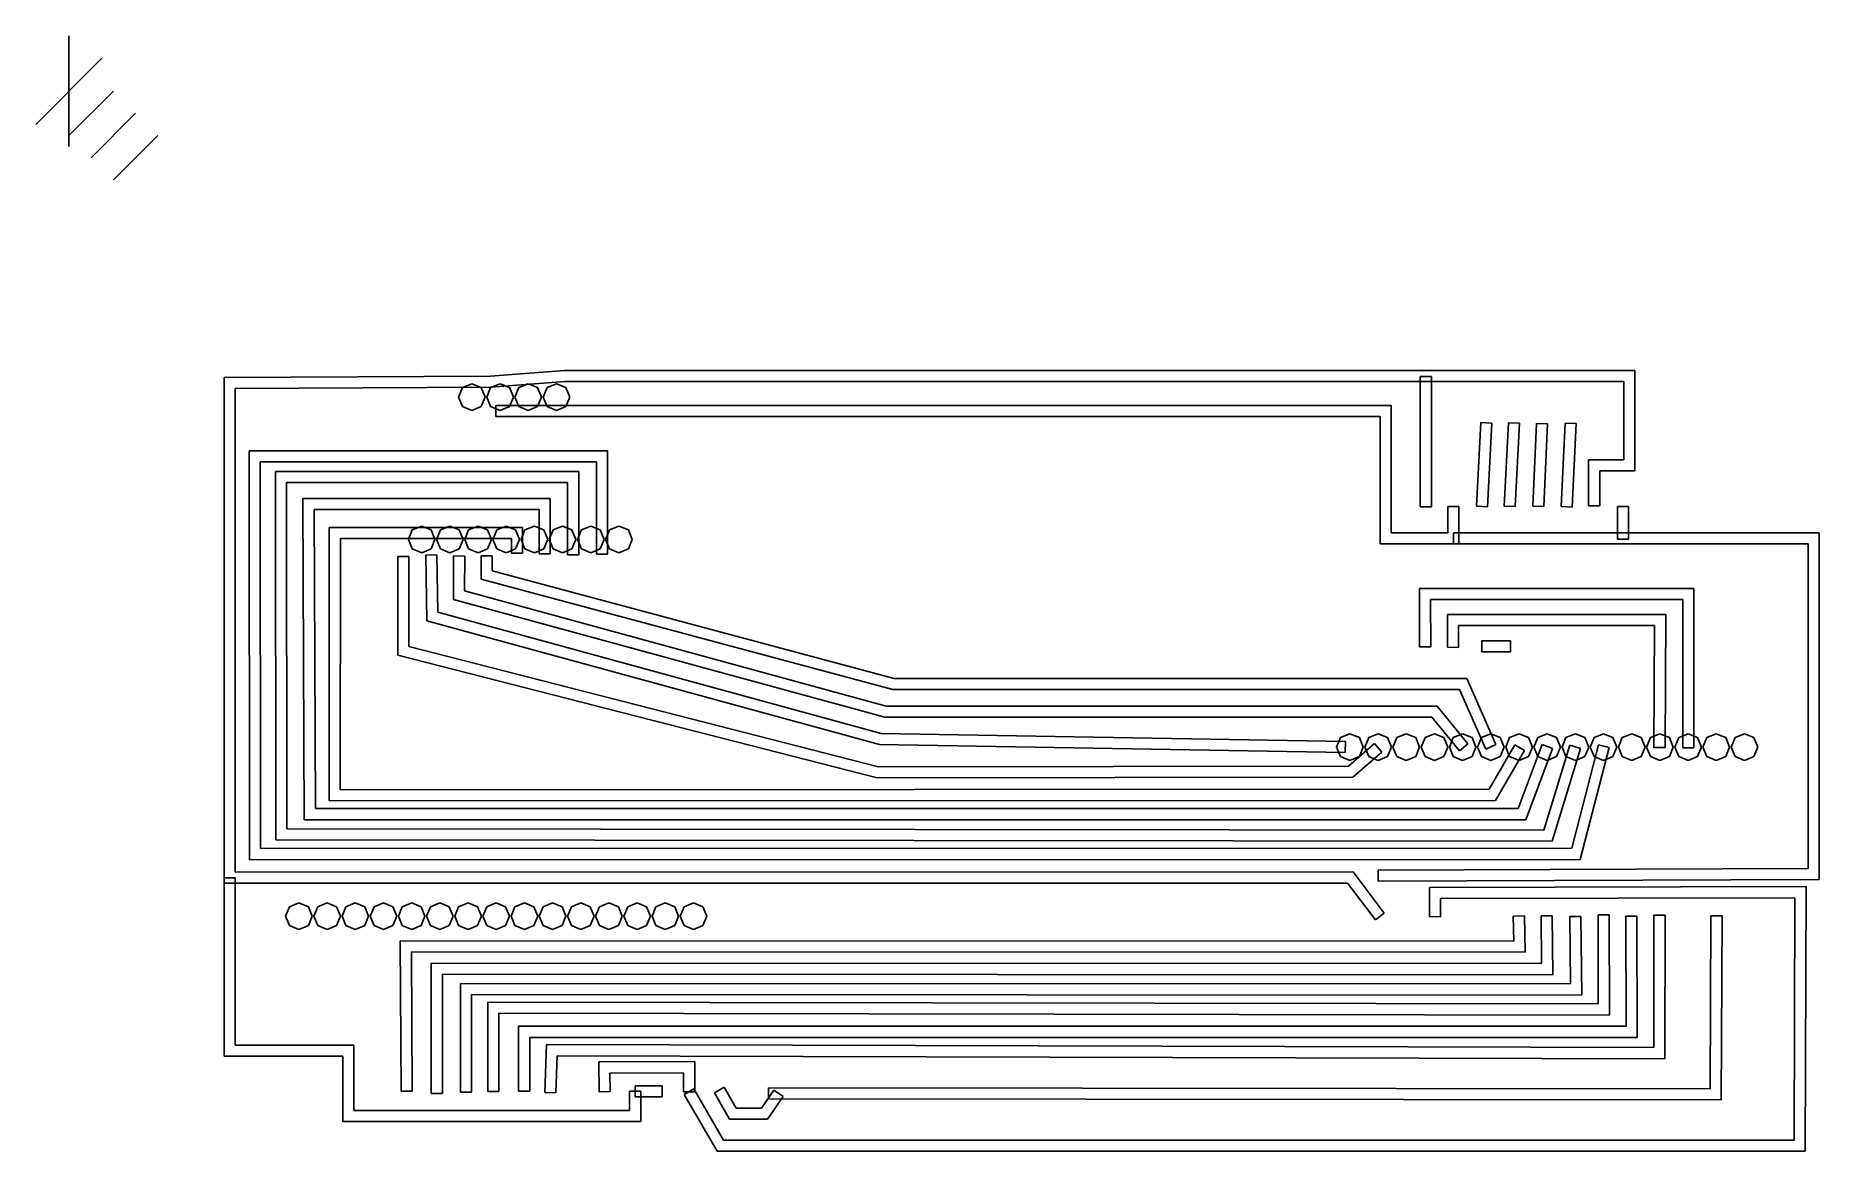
# Model space of a CAD drawing. Extents: x -297 to 225, y -162 to 184.
# Drawn here: x -0.85 to 44.52, y 56.85 to 85.23 of the extents above.
import ezdxf

# ---------------------------------------------------------------- set-up
doc = ezdxf.new("R2010")
doc.units = 0

msp = doc.modelspace()

# ---------------------------------------------------------------- linework, layer by layer
at = {"layer": 'Botom'}
for p, q in [((12.6068, 76.7137), (10.7189, 76.5704)), ((39.8324, 76.7137), (12.6068, 76.7137)), ((39.8324, 74.1578), (39.8324, 76.7137)), ((10.7189, 76.5704), (3.9467, 76.5329)), ((3.9467, 76.5329), (3.9467, 63.6681)), ((4.22892, 76.2524), (10.7305, 76.2882)), ((4.228961, 63.950309), (4.22892, 76.2524)), ((10.7305, 76.2882), (12.6173, 76.4315)), ((12.6173, 76.4315), (39.5502, 76.4315)), ((34.3743, 76.5588), (34.3743, 73.2449)), ((34.6565, 76.5588), (34.3743, 76.5588)), ((34.6565, 73.2449), (34.6565, 76.5588)), ((39.5502, 76.4315), (39.5502, 74.44)), ((10.8551, 75.8235), (10.8551, 75.5413)), ((33.6368, 75.8235), (10.8551, 75.8235)), ((33.6368, 72.5829), (33.6368, 75.8235)), ((10.8551, 75.5413), (33.3546, 75.5413)), ((33.3546, 75.5413), (33.3546, 72.3007)), ((35.9139, 75.3897), (35.804759, 73.26146)), ((36.195569, 75.375368), (35.9139, 75.3897)), ((36.086981, 73.246578), (36.195569, 75.375368)), ((36.6178, 75.3853), (36.505902, 73.26533)), ((36.899469, 75.370418), (36.6178, 75.3853)), ((36.788124, 73.250448), (36.899469, 75.370418)), ((37.3294, 75.3671), (37.239002, 73.26201)), ((37.611072, 75.354973), (37.3294, 75.3671)), ((37.520674, 73.249883), (37.611072, 75.354973)), ((38.0559, 75.3737), (37.956129, 73.25207)), ((38.338122, 75.360472), (38.0559, 75.3737)), ((38.237801, 73.238842), (38.338122, 75.360472)), ((4.5828, 74.6704), (4.59327, 64.2673)), ((13.7032, 74.6704), (4.5828, 74.6704)), ((13.7032, 72.0433), (13.7032, 74.6704)), ((39.5502, 74.44), (38.6561, 74.44)), ((38.6561, 74.44), (38.6561, 73.2692)), ((4.8755, 64.5495), (4.86502, 74.3882)), ((4.86502, 74.3882), (13.421, 74.3882)), ((5.25418, 74.144), (5.260795, 64.76894)), ((12.9657, 74.144), (5.25418, 74.144)), ((12.9657, 72.0251), (12.9657, 74.144)), ((13.421, 74.3882), (13.421, 72.0433)), ((38.9384, 73.2692), (38.9384, 74.1578)), ((38.9384, 74.1578), (39.8324, 74.1578)), ((5.536421, 73.861781), (12.6835, 73.8618)), ((5.543036, 65.051161), (5.536421, 73.861781)), ((12.6835, 73.8618), (12.6835, 72.0251)), ((5.95202, 73.4572), (5.986747, 65.28379)), ((12.2408, 73.4572), (5.95202, 73.4572)), ((6.267866, 65.566022), (6.23534, 73.1749)), ((6.23534, 73.1749), (11.9586, 73.1749)), ((11.9586, 73.1749), (11.9586, 72.0516)), ((12.2408, 72.0516), (12.2408, 73.4572)), ((34.3743, 73.2449), (34.6565, 73.2449)), ((35.356, 73.2549), (35.0738, 73.2549)), ((35.0738, 73.2549), (35.0738, 72.5829)), ((35.356, 72.3007), (35.356, 73.2549)), ((35.804759, 73.26146), (36.086981, 73.246578)), ((36.505902, 73.26533), (36.788124, 73.250448)), ((37.239002, 73.26201), (37.520674, 73.249883)), ((37.956129, 73.25207), (38.237801, 73.238842)), ((38.6561, 73.2692), (38.9384, 73.2692)), ((39.3865, 73.2516), (39.3865, 72.4236)), ((39.6687, 73.2516), (39.3865, 73.2516)), ((39.6687, 72.4236), (39.6687, 73.2516)), ((6.62119, 72.7185), (6.617332, 65.76382)), ((11.538, 72.7185), (6.62119, 72.7185)), ((11.538, 72.0698), (11.538, 72.7185)), ((6.899474, 66.046042), (6.903332, 72.436272)), ((6.903332, 72.436272), (11.2558, 72.4363)), ((11.2558, 72.4363), (11.2558, 72.0698)), ((33.3546, 72.3007), (35.356, 72.3007)), ((35.0738, 72.5829), (33.6368, 72.5829)), ((35.2149, 72.5829), (35.2149, 72.3007)), ((44.5244, 72.5829), (35.2149, 72.5829)), ((35.2149, 72.3007), (44.2422, 72.3007)), ((39.3865, 72.4236), (39.6687, 72.4236)), ((44.2422, 72.3007), (44.2422, 64.0435)), ((44.524429, 63.761817), (44.5244, 72.5829)), ((8.36689, 71.9794), (8.36689, 69.4686)), ((8.64911, 71.9794), (8.36689, 71.9794)), ((8.64911, 69.687985), (8.64911, 71.9794)), ((9.35908, 72.0223), (9.076858, 72.017889)), ((9.076858, 72.017889), (9.100009, 70.346609)), ((9.37892, 70.5627), (9.35908, 72.0223)), ((9.78572, 71.9942), (9.779658, 70.89012)), ((10.067961, 71.992556), (9.78572, 71.9942)), ((10.063, 71.1051), (10.067961, 71.992556)), ((10.4858, 71.9986), (10.4858, 71.4033)), ((10.768, 71.9986), (10.4858, 71.9986)), ((10.768, 71.62), (10.768, 71.9986)), ((11.2558, 72.0698), (11.538, 72.0698)), ((11.9586, 72.0516), (12.2408, 72.0516)), ((12.6835, 72.0251), (12.9657, 72.0251)), ((13.421, 72.0433), (13.7032, 72.0433)), ((10.4858, 71.4033), (20.9578, 68.59707)), ((20.9952, 68.8793), (10.768, 71.62)), ((9.779658, 70.89012), (20.751558, 67.88986)), ((20.7896, 68.1721), (10.063, 71.1051)), ((34.3556, 71.1652), (34.356729, 69.68023)), ((41.3339, 71.1652), (34.3556, 71.1652)), ((34.637822, 70.882994), (41.0517, 70.883)), ((34.638951, 69.680794), (34.637822, 70.882994)), ((41.0517, 70.883), (41.0517, 67.1165)), ((41.3339, 67.1165), (41.3339, 71.1652)), ((9.100009, 70.346609), (20.620909, 67.199169)), ((20.6612, 67.4809), (9.37892, 70.5627)), ((35.0699, 70.5071), (35.063296, 69.671458)), ((40.618451, 70.507019), (35.0699, 70.5071)), ((40.599147, 67.120909), (40.618451, 70.507019)), ((35.345518, 69.669257), (35.349921, 70.224882)), ((35.349921, 70.224882), (40.3351, 70.2248)), ((40.3351, 70.2248), (40.316925, 67.12201)), ((8.36689, 69.4686), (20.56029, 66.34762)), ((20.59561, 66.630395), (8.64911, 69.687985)), ((34.356729, 69.68023), (34.638951, 69.680794)), ((35.063296, 69.671458), (35.345518, 69.669257)), ((35.9387, 69.8351), (35.9387, 69.5529)), ((36.6663, 69.8351), (35.9387, 69.8351)), ((35.9387, 69.5529), (36.6663, 69.5529)), ((36.6663, 69.5529), (36.6663, 69.8351)), ((20.9578, 68.59707), (35.3709, 68.5971)), ((35.554454, 68.87932), (20.9952, 68.8793)), ((35.3709, 68.5971), (36.03842, 67.08236)), ((36.296941, 67.19591), (35.554454, 68.87932)), ((34.803195, 68.172122), (20.7896, 68.1721)), ((35.586471, 67.217969), (34.803195, 68.172122)), ((20.751558, 67.88986), (34.6698, 67.8899)), ((34.6698, 67.8899), (35.368189, 67.038824)), ((20.620909, 67.199169), (32.464309, 66.996873)), ((32.469276, 67.278544), (20.6612, 67.4809)), ((32.344993, 67.372873), (32.2458, 67.1334)), ((32.584466, 67.472066), (32.344993, 67.372873)), ((32.464309, 66.996873), (32.469276, 67.278544)), ((33.212364, 67.220746), (32.55201, 66.650238)), ((32.823939, 67.372873), (32.584466, 67.472066)), ((32.923132, 67.1334), (32.823939, 67.372873)), ((33.061893, 67.372873), (32.9627, 67.1334)), ((33.301366, 67.472066), (33.061893, 67.372873)), ((33.396469, 67.006874), (33.212364, 67.220746)), ((33.540839, 67.372873), (33.301366, 67.472066)), ((33.640032, 67.1334), (33.540839, 67.372873)), ((33.778693, 67.372873), (33.6795, 67.1334)), ((34.018166, 67.472066), (33.778693, 67.372873)), ((34.257639, 67.372873), (34.018166, 67.472066)), ((34.356832, 67.1334), (34.257639, 67.372873)), ((34.495493, 67.372873), (34.3963, 67.1334)), ((34.734966, 67.472066), (34.495493, 67.372873)), ((34.974439, 67.372873), (34.734966, 67.472066)), ((35.073632, 67.1334), (34.974439, 67.372873)), ((35.212393, 67.372873), (35.1132, 67.1334)), ((35.451866, 67.472066), (35.212393, 67.372873)), ((35.368189, 67.038824), (35.586471, 67.217969)), ((35.691339, 67.372873), (35.451866, 67.472066)), ((35.790532, 67.1334), (35.691339, 67.372873)), ((35.929193, 67.372873), (35.83, 67.1334)), ((36.168666, 67.472066), (35.929193, 67.372873)), ((36.03842, 67.08236), (36.296941, 67.19591)), ((36.783075, 67.188709), (36.124374, 66.058169)), ((36.408139, 67.372873), (36.168666, 67.472066)), ((36.507332, 67.1334), (36.408139, 67.372873)), ((36.646093, 67.372873), (36.5469, 67.1334)), ((36.885566, 67.472066), (36.646093, 67.372873)), ((37.026714, 67.047047), (36.783075, 67.188709)), ((37.476514, 67.196513), (36.865766, 65.567123)), ((37.125039, 67.372873), (36.885566, 67.472066)), ((37.224232, 67.1334), (37.125039, 67.372873)), ((37.362893, 67.372873), (37.2637, 67.1334)), ((37.602366, 67.472066), (37.362893, 67.372873)), ((37.740544, 67.097845), (37.476514, 67.196513)), ((38.182147, 67.179952), (37.520136, 65.019742)), ((37.841839, 67.372873), (37.602366, 67.472066)), ((37.941032, 67.1334), (37.841839, 67.372873)), ((38.079793, 67.372873), (37.9806, 67.1334)), ((38.319266, 67.472066), (38.079793, 67.372873)), ((38.452242, 67.09727), (38.182147, 67.179952)), ((38.906419, 67.189275), (38.2251, 64.5583)), ((38.558739, 67.372873), (38.319266, 67.472066)), ((38.657932, 67.1334), (38.558739, 67.372873)), ((38.796593, 67.372873), (38.6974, 67.1334)), ((39.036066, 67.472066), (38.796593, 67.372873)), ((39.179822, 67.11872), (38.906419, 67.189275)), ((39.275539, 67.372873), (39.036066, 67.472066)), ((39.374732, 67.1334), (39.275539, 67.372873)), ((39.513393, 67.372873), (39.4142, 67.1334)), ((39.752866, 67.472066), (39.513393, 67.372873)), ((39.992339, 67.372873), (39.752866, 67.472066)), ((40.091532, 67.1334), (39.992339, 67.372873)), ((40.230293, 67.372873), (40.1311, 67.1334)), ((40.469766, 67.472066), (40.230293, 67.372873)), ((40.709239, 67.372873), (40.469766, 67.472066)), ((40.808432, 67.1334), (40.709239, 67.372873)), ((40.947093, 67.372873), (40.8479, 67.1334)), ((41.186566, 67.472066), (40.947093, 67.372873)), ((41.426039, 67.372873), (41.186566, 67.472066)), ((41.525232, 67.1334), (41.426039, 67.372873)), ((41.663993, 67.372873), (41.5648, 67.1334)), ((41.903466, 67.472066), (41.663993, 67.372873)), ((42.142939, 67.372873), (41.903466, 67.472066)), ((42.242132, 67.1334), (42.142939, 67.372873)), ((42.380793, 67.372873), (42.2816, 67.1334)), ((42.620266, 67.472066), (42.380793, 67.372873)), ((42.859739, 67.372873), (42.620266, 67.472066)), ((42.958932, 67.1334), (42.859739, 67.372873)), ((32.2458, 67.1334), (32.344993, 66.893927)), ((32.2458, 67.1334), (32.2458, 67.1334)), ((32.344993, 66.893927), (32.584466, 66.794734)), ((32.584466, 66.794734), (32.823939, 66.893927)), ((32.65729, 66.368016), (33.396469, 67.006874)), ((32.823939, 66.893927), (32.923132, 67.1334)), ((32.9627, 67.1334), (33.061893, 66.893927)), ((32.9627, 67.1334), (32.9627, 67.1334)), ((33.061893, 66.893927), (33.301366, 66.794734)), ((33.301366, 66.794734), (33.540839, 66.893927)), ((33.540839, 66.893927), (33.640032, 67.1334)), ((33.6795, 67.1334), (33.778693, 66.893927)), ((33.6795, 67.1334), (33.6795, 67.1334)), ((33.778693, 66.893927), (34.018166, 66.794734)), ((34.018166, 66.794734), (34.257639, 66.893927)), ((34.257639, 66.893927), (34.356832, 67.1334)), ((34.3963, 67.1334), (34.495493, 66.893927)), ((34.3963, 67.1334), (34.3963, 67.1334)), ((34.495493, 66.893927), (34.734966, 66.794734)), ((34.734966, 66.794734), (34.974439, 66.893927)), ((34.974439, 66.893927), (35.073632, 67.1334)), ((35.1132, 67.1334), (35.212393, 66.893927)), ((35.1132, 67.1334), (35.1132, 67.1334)), ((35.212393, 66.893927), (35.451866, 66.794734)), ((35.451866, 66.794734), (35.691339, 66.893927)), ((35.691339, 66.893927), (35.790532, 67.1334)), ((35.83, 67.1334), (35.929193, 66.893927)), ((35.83, 67.1334), (35.83, 67.1334)), ((35.929193, 66.893927), (36.168666, 66.794734)), ((36.168666, 66.794734), (36.408139, 66.893927)), ((36.286432, 65.775947), (37.026714, 67.047047)), ((36.408139, 66.893927), (36.507332, 67.1334)), ((36.5469, 67.1334), (36.646093, 66.893927)), ((36.5469, 67.1334), (36.5469, 67.1334)), ((36.646093, 66.893927), (36.885566, 66.794734)), ((36.885566, 66.794734), (37.125039, 66.893927)), ((37.061447, 65.285455), (37.740544, 67.097845)), ((37.125039, 66.893927), (37.224232, 67.1334)), ((37.2637, 67.1334), (37.362893, 66.893927)), ((37.2637, 67.1334), (37.2637, 67.1334)), ((37.362893, 66.893927), (37.602366, 66.794734)), ((37.602366, 66.794734), (37.841839, 66.893927)), ((37.728495, 64.73697), (38.452242, 67.09727)), ((37.841839, 66.893927), (37.941032, 67.1334)), ((37.9806, 67.1334), (38.079793, 66.893927)), ((37.9806, 67.1334), (37.9806, 67.1334)), ((38.079793, 66.893927), (38.319266, 66.794734)), ((38.319266, 66.794734), (38.558739, 66.893927)), ((38.4434, 64.2761), (39.179822, 67.11872)), ((38.558739, 66.893927), (38.657932, 67.1334)), ((38.6974, 67.1334), (38.796593, 66.893927)), ((38.6974, 67.1334), (38.6974, 67.1334)), ((38.796593, 66.893927), (39.036066, 66.794734)), ((39.036066, 66.794734), (39.275539, 66.893927)), ((39.275539, 66.893927), (39.374732, 67.1334)), ((39.4142, 67.1334), (39.513393, 66.893927)), ((39.4142, 67.1334), (39.4142, 67.1334)), ((39.513393, 66.893927), (39.752866, 66.794734)), ((39.752866, 66.794734), (39.992339, 66.893927)), ((39.992339, 66.893927), (40.091532, 67.1334)), ((40.1311, 67.1334), (40.230293, 66.893927)), ((40.1311, 67.1334), (40.1311, 67.1334)), ((40.230293, 66.893927), (40.469766, 66.794734)), ((40.316925, 67.12201), (40.599147, 67.120909)), ((40.469766, 66.794734), (40.709239, 66.893927)), ((40.709239, 66.893927), (40.808432, 67.1334)), ((40.8479, 67.1334), (40.947093, 66.893927)), ((40.8479, 67.1334), (40.8479, 67.1334)), ((40.947093, 66.893927), (41.186566, 66.794734)), ((41.0517, 67.1165), (41.3339, 67.1165)), ((41.186566, 66.794734), (41.426039, 66.893927)), ((41.426039, 66.893927), (41.525232, 67.1334)), ((41.5648, 67.1334), (41.663993, 66.893927)), ((41.5648, 67.1334), (41.5648, 67.1334)), ((41.663993, 66.893927), (41.903466, 66.794734)), ((41.903466, 66.794734), (42.142939, 66.893927)), ((42.142939, 66.893927), (42.242132, 67.1334)), ((42.2816, 67.1334), (42.380793, 66.893927)), ((42.2816, 67.1334), (42.2816, 67.1334)), ((42.380793, 66.893927), (42.620266, 66.794734)), ((42.620266, 66.794734), (42.859739, 66.893927)), ((42.859739, 66.893927), (42.958932, 67.1334)), ((20.56029, 66.34762), (32.65729, 66.368016)), ((32.55201, 66.650238), (20.59561, 66.630395)), ((36.124374, 66.058169), (6.899474, 66.046042)), ((36.865766, 65.567123), (6.267866, 65.566022)), ((6.617332, 65.76382), (36.286432, 65.775947)), ((37.520136, 65.019742), (5.543036, 65.051161)), ((5.986747, 65.28379), (37.061447, 65.285455)), ((38.2251, 64.5583), (4.8755, 64.5495)), ((5.260795, 64.76894), (37.728495, 64.73697)), ((4.59327, 64.2673), (38.4434, 64.2761)), ((44.2422, 64.0435), (33.3022, 64.0038)), ((33.3022, 64.0038), (33.303329, 63.721578)), ((3.9467, 63.8092), (3.9467, 59.27)), ((4.22892, 63.8092), (3.9467, 63.8092)), ((3.9467, 63.6681), (32.5261, 63.6736)), ((4.22892, 59.5522), (4.22892, 63.8092)), ((32.666661, 63.955821), (4.228961, 63.950309)), ((32.5261, 63.6736), (33.231105, 62.737637)), ((33.456552, 62.907411), (32.666661, 63.955821)), ((33.303329, 63.721578), (44.524429, 63.761817)), ((34.6113, 63.558946), (34.605232, 62.819767)), ((44.1859, 63.5832), (34.6113, 63.558946)), ((44.1644, 56.848), (44.1859, 63.5832)), ((34.887454, 62.817565), (34.891321, 63.277278)), ((34.891321, 63.277278), (43.903131, 63.299879)), ((43.903131, 63.299879), (43.88329, 57.130129)), ((33.231105, 62.737637), (33.456552, 62.907411)), ((34.605232, 62.819767), (34.887454, 62.817565)), ((37.0229, 62.8402), (36.740678, 62.833585)), ((36.740678, 62.833585), (36.756115, 62.198034)), ((37.044942, 61.915829), (37.0229, 62.8402)), ((37.7301, 62.8408), (37.447878, 62.838599)), ((37.447878, 62.838599), (37.457812, 61.623719)), ((37.74225, 61.341419), (37.7301, 62.8408)), ((38.4616, 62.8215), (38.179378, 62.819299)), ((38.179378, 62.819299), (38.195352, 61.107229)), ((38.4797, 60.824972), (38.4616, 62.8215)), ((39.1815, 62.8678), (38.899278, 62.867236)), ((38.899278, 62.867236), (38.901536, 60.597336)), ((39.1842, 60.315047), (39.1815, 62.8678)), ((39.8837, 62.833), (39.601478, 62.832436)), ((39.601478, 62.832436), (39.608646, 60.028406)), ((39.892, 59.746235), (39.8837, 62.833)), ((40.317, 62.8595), (40.315307, 59.48827)), ((40.599293, 62.859531), (40.317, 62.8595)), ((40.5976, 59.204981), (40.599293, 62.859531)), ((41.7672, 62.8364), (41.747896, 58.44212)), ((42.049405, 62.83526), (41.7672, 62.8364)), ((42.029, 58.1593), (42.049405, 62.83526)), ((36.756115, 62.198034), (8.426416, 62.202445)), ((8.426416, 62.202445), (8.449566, 58.380325)), ((8.731788, 58.38199), (8.710842, 61.92024)), ((8.710842, 61.92024), (37.044942, 61.915829)), ((37.457812, 61.623719), (9.217412, 61.63805)), ((9.217412, 61.63805), (9.21743, 58.3192)), ((9.49965, 58.3192), (9.49965, 61.3552)), ((9.49965, 61.3552), (37.74225, 61.341419)), ((9.961052, 61.12101), (9.96099, 58.355)), ((38.195352, 61.107229), (9.961052, 61.12101)), ((10.2432, 58.355), (10.2432, 60.8382)), ((10.2432, 60.8382), (38.4797, 60.824972)), ((38.901536, 60.597336), (10.6539, 60.6442)), ((10.6539, 60.6442), (10.6539, 58.3699)), ((10.9361, 58.3699), (10.9361, 60.3619)), ((10.9361, 60.3619), (39.1842, 60.315047)), ((39.608646, 60.028406), (11.438246, 60.030071)), ((11.438246, 60.030071), (11.4383, 58.3765)), ((7.24903, 59.5522), (4.22892, 59.5522)), ((7.24903, 57.8881), (7.24903, 59.5522)), ((11.7205, 58.3765), (11.7205, 59.7479)), ((11.7205, 59.7479), (39.892, 59.746235)), ((12.144407, 59.564338), (12.106373, 58.342298)), ((40.315307, 59.48827), (12.144407, 59.564338)), ((3.9467, 59.27), (6.9668, 59.27)), ((6.9668, 59.27), (6.9668, 57.6059)), ((12.388595, 58.333478), (12.4178, 59.2816)), ((12.4178, 59.2816), (40.5976, 59.204981)), ((15.9163, 59.13), (13.47552, 59.122284)), ((13.47552, 59.122284), (13.483236, 58.363812)), ((15.9163, 58.3649), (15.9163, 59.13)), ((13.761047, 58.840623), (15.634077, 58.846685)), ((13.765458, 58.366578), (13.761047, 58.840623)), ((15.634077, 58.846685), (15.6341, 58.3649)), ((8.449566, 58.380325), (8.731788, 58.38199)), ((9.21743, 58.3192), (9.49965, 58.3192)), ((9.96099, 58.355), (10.2432, 58.355)), ((10.6539, 58.3699), (10.9361, 58.3699)), ((11.4383, 58.3765), (11.7205, 58.3765)), ((12.106373, 58.342298), (12.388595, 58.333478)), ((13.483236, 58.363812), (13.765458, 58.366578)), ((14.5444, 58.3759), (14.2621, 58.3759)), ((14.2621, 58.3759), (14.2621, 57.8881)), ((14.4032, 58.517), (14.4032, 58.2348)), ((15.0928, 58.517), (14.4032, 58.517)), ((14.4032, 58.2348), (15.0928, 58.2348)), ((14.5444, 57.6059), (14.5444, 58.3759)), ((15.0928, 58.2348), (15.0928, 58.517)), ((15.6341, 58.3649), (15.9163, 58.3649)), ((15.896987, 58.43548), (15.652799, 58.294369)), ((15.652799, 58.294369), (16.488992, 56.847979)), ((16.6516, 57.1302), (15.896987, 58.43548)), ((16.6632, 58.4796), (16.419012, 58.338489)), ((16.419012, 58.338489), (16.806516, 57.66766)), ((16.9691, 57.9498), (16.6632, 58.4796)), ((17.932117, 58.403472), (17.617373, 57.949822)), ((17.7651, 57.6676), (18.164179, 58.242517)), ((41.747896, 58.44212), (17.790996, 58.46417)), ((17.790996, 58.46417), (17.791, 58.1819)), ((17.791, 58.1819), (42.029, 58.1593)), ((18.164179, 58.242517), (17.932117, 58.403472)), ((14.2621, 57.8881), (7.24903, 57.8881)), ((16.806516, 57.66766), (17.7651, 57.6676)), ((17.617373, 57.949822), (16.9691, 57.9498)), ((6.9668, 57.6059), (14.5444, 57.6059)), ((16.488992, 56.847979), (44.1644, 56.848)), ((43.88329, 57.130129), (16.6516, 57.1302))]:
    msp.add_line(p, q, dxfattribs=at)
at = {"layer": 'Layer 1'}
for p, q in [((0, 85.2311), (0, 82.4089)), ((0, 85.2311), (0, 82.4089)), ((0, 85.2311), (0, 82.4089)), ((0, 85.2311), (0, 82.4089)), ((0.846666, 84.6667), (-0.846666, 82.9733)), ((0.846666, 84.6667), (-0.846666, 82.9733)), ((0.846666, 84.6667), (-0.846666, 82.9733)), ((0.846666, 84.6667), (-0.846666, 82.9733)), ((1.12889, 83.82), (0, 82.69111)), ((1.12889, 83.82), (0, 82.69111)), ((1.12889, 83.82), (0, 82.69111)), ((1.12889, 83.82), (0, 82.69111)), ((1.69333, 83.2556), (0.56444, 82.12671)), ((1.69333, 83.2556), (0.56444, 82.12671)), ((1.69333, 83.2556), (0.56444, 82.12671)), ((1.69333, 83.2556), (0.56444, 82.12671)), ((2.25778, 82.6911), (1.12889, 81.56221)), ((2.25778, 82.6911), (1.12889, 81.56221)), ((2.25778, 82.6911), (1.12889, 81.56221)), ((2.25778, 82.6911), (1.12889, 81.56221)), ((9.910468, 76.0377), (10.009661, 76.277173)), ((10.009661, 76.277173), (10.249134, 76.376366)), ((10.249134, 76.376366), (10.488607, 76.277173)), ((10.488607, 76.277173), (10.5878, 76.0377)), ((10.627268, 76.0377), (10.726461, 76.277173)), ((10.726461, 76.277173), (10.965934, 76.376366)), ((10.965934, 76.376366), (11.205407, 76.277173)), ((11.205407, 76.277173), (11.3046, 76.0377)), ((11.344168, 76.0377), (11.443361, 76.277173)), ((11.443361, 76.277173), (11.682834, 76.376366)), ((11.682834, 76.376366), (11.922307, 76.277173)), ((11.922307, 76.277173), (12.0215, 76.0377)), ((12.060968, 76.0377), (12.160161, 76.277173)), ((12.160161, 76.277173), (12.399634, 76.376366)), ((12.399634, 76.376366), (12.639107, 76.277173)), ((12.639107, 76.277173), (12.7383, 76.0377)), ((10.009661, 75.798226), (9.910468, 76.0377)), ((10.249134, 75.699033), (10.009661, 75.798226)), ((10.488607, 75.798226), (10.249134, 75.699033)), ((10.5878, 76.0377), (10.488607, 75.798226)), ((10.5878, 76.0377), (10.5878, 76.0377)), ((10.726461, 75.798226), (10.627268, 76.0377)), ((10.965934, 75.699033), (10.726461, 75.798226)), ((11.205407, 75.798226), (10.965934, 75.699033)), ((11.3046, 76.0377), (11.205407, 75.798226)), ((11.3046, 76.0377), (11.3046, 76.0377)), ((11.443361, 75.798226), (11.344168, 76.0377)), ((11.682834, 75.699033), (11.443361, 75.798226)), ((11.922307, 75.798226), (11.682834, 75.699033)), ((12.0215, 76.0377), (11.922307, 75.798226)), ((12.0215, 76.0377), (12.0215, 76.0377)), ((12.160161, 75.798226), (12.060968, 76.0377)), ((12.399634, 75.699033), (12.160161, 75.798226)), ((12.639107, 75.798226), (12.399634, 75.699033)), ((12.7383, 76.0377), (12.639107, 75.798226)), ((12.7383, 76.0377), (12.7383, 76.0377)), ((8.633327, 72.417), (8.73252, 72.656473)), ((8.633327, 72.417), (8.73252, 72.656473)), ((8.633327, 72.417), (8.73252, 72.656473)), ((8.73252, 72.656473), (8.971993, 72.755666)), ((8.73252, 72.656473), (8.971993, 72.755666)), ((8.73252, 72.656473), (8.971993, 72.755666)), ((8.971993, 72.755666), (9.211467, 72.656473)), ((8.971993, 72.755666), (9.211467, 72.656473)), ((8.971993, 72.755666), (9.211467, 72.656473)), ((9.211467, 72.656473), (9.31066, 72.417)), ((9.211467, 72.656473), (9.31066, 72.417)), ((9.211467, 72.656473), (9.31066, 72.417)), ((9.350168, 72.417), (9.449361, 72.656473)), ((9.350168, 72.417), (9.449361, 72.656473)), ((9.350168, 72.417), (9.449361, 72.656473)), ((9.449361, 72.656473), (9.688834, 72.755666)), ((9.449361, 72.656473), (9.688834, 72.755666)), ((9.449361, 72.656473), (9.688834, 72.755666)), ((9.688834, 72.755666), (9.928307, 72.656473)), ((9.688834, 72.755666), (9.928307, 72.656473)), ((9.688834, 72.755666), (9.928307, 72.656473)), ((9.928307, 72.656473), (10.0275, 72.417)), ((9.928307, 72.656473), (10.0275, 72.417)), ((9.928307, 72.656473), (10.0275, 72.417)), ((10.067068, 72.417), (10.166261, 72.656473)), ((10.067068, 72.417), (10.166261, 72.656473)), ((10.067068, 72.417), (10.166261, 72.656473)), ((10.166261, 72.656473), (10.405734, 72.755666)), ((10.166261, 72.656473), (10.405734, 72.755666)), ((10.166261, 72.656473), (10.405734, 72.755666)), ((10.405734, 72.755666), (10.645207, 72.656473)), ((10.405734, 72.755666), (10.645207, 72.656473)), ((10.405734, 72.755666), (10.645207, 72.656473)), ((10.645207, 72.656473), (10.7444, 72.417)), ((10.645207, 72.656473), (10.7444, 72.417)), ((10.645207, 72.656473), (10.7444, 72.417)), ((10.783868, 72.417), (10.883061, 72.656473)), ((10.783868, 72.417), (10.883061, 72.656473)), ((10.783868, 72.417), (10.883061, 72.656473)), ((10.883061, 72.656473), (11.122534, 72.755666)), ((10.883061, 72.656473), (11.122534, 72.755666)), ((10.883061, 72.656473), (11.122534, 72.755666)), ((11.122534, 72.755666), (11.362007, 72.656473)), ((11.122534, 72.755666), (11.362007, 72.656473)), ((11.122534, 72.755666), (11.362007, 72.656473)), ((11.362007, 72.656473), (11.4612, 72.417)), ((11.362007, 72.656473), (11.4612, 72.417)), ((11.362007, 72.656473), (11.4612, 72.417)), ((11.500668, 72.417), (11.599861, 72.656473)), ((11.500668, 72.417), (11.599861, 72.656473)), ((11.500668, 72.417), (11.599861, 72.656473)), ((11.599861, 72.656473), (11.839334, 72.755666)), ((11.599861, 72.656473), (11.839334, 72.755666)), ((11.599861, 72.656473), (11.839334, 72.755666)), ((11.839334, 72.755666), (12.078807, 72.656473)), ((11.839334, 72.755666), (12.078807, 72.656473)), ((11.839334, 72.755666), (12.078807, 72.656473)), ((12.078807, 72.656473), (12.178, 72.417)), ((12.078807, 72.656473), (12.178, 72.417)), ((12.078807, 72.656473), (12.178, 72.417)), ((12.217568, 72.417), (12.316761, 72.656473)), ((12.217568, 72.417), (12.316761, 72.656473)), ((12.217568, 72.417), (12.316761, 72.656473)), ((12.316761, 72.656473), (12.556234, 72.755666)), ((12.316761, 72.656473), (12.556234, 72.755666)), ((12.316761, 72.656473), (12.556234, 72.755666)), ((12.556234, 72.755666), (12.795707, 72.656473)), ((12.556234, 72.755666), (12.795707, 72.656473)), ((12.556234, 72.755666), (12.795707, 72.656473)), ((12.795707, 72.656473), (12.8949, 72.417)), ((12.795707, 72.656473), (12.8949, 72.417)), ((12.795707, 72.656473), (12.8949, 72.417)), ((12.934368, 72.417), (13.033561, 72.656473)), ((12.934368, 72.417), (13.033561, 72.656473)), ((12.934368, 72.417), (13.033561, 72.656473)), ((13.033561, 72.656473), (13.273034, 72.755666)), ((13.033561, 72.656473), (13.273034, 72.755666)), ((13.033561, 72.656473), (13.273034, 72.755666)), ((13.273034, 72.755666), (13.512507, 72.656473)), ((13.273034, 72.755666), (13.512507, 72.656473)), ((13.273034, 72.755666), (13.512507, 72.656473)), ((13.512507, 72.656473), (13.6117, 72.417)), ((13.512507, 72.656473), (13.6117, 72.417)), ((13.512507, 72.656473), (13.6117, 72.417)), ((13.651268, 72.417), (13.750461, 72.656473)), ((13.651268, 72.417), (13.750461, 72.656473)), ((13.651268, 72.417), (13.750461, 72.656473)), ((13.750461, 72.656473), (13.989934, 72.755666)), ((13.750461, 72.656473), (13.989934, 72.755666)), ((13.750461, 72.656473), (13.989934, 72.755666)), ((13.989934, 72.755666), (14.229407, 72.656473)), ((13.989934, 72.755666), (14.229407, 72.656473)), ((13.989934, 72.755666), (14.229407, 72.656473)), ((14.229407, 72.656473), (14.3286, 72.417)), ((14.229407, 72.656473), (14.3286, 72.417)), ((14.229407, 72.656473), (14.3286, 72.417)), ((8.73252, 72.177527), (8.633327, 72.417)), ((8.73252, 72.177527), (8.633327, 72.417)), ((8.73252, 72.177527), (8.633327, 72.417)), ((8.971993, 72.078334), (8.73252, 72.177527)), ((8.971993, 72.078334), (8.73252, 72.177527)), ((8.971993, 72.078334), (8.73252, 72.177527)), ((9.211467, 72.177527), (8.971993, 72.078334)), ((9.211467, 72.177527), (8.971993, 72.078334)), ((9.211467, 72.177527), (8.971993, 72.078334)), ((9.31066, 72.417), (9.211467, 72.177527)), ((9.31066, 72.417), (9.211467, 72.177527)), ((9.31066, 72.417), (9.211467, 72.177527)), ((9.31066, 72.417), (9.31066, 72.417)), ((9.31066, 72.417), (9.31066, 72.417)), ((9.31066, 72.417), (9.31066, 72.417)), ((9.449361, 72.177527), (9.350168, 72.417)), ((9.449361, 72.177527), (9.350168, 72.417)), ((9.449361, 72.177527), (9.350168, 72.417)), ((9.688834, 72.078334), (9.449361, 72.177527)), ((9.688834, 72.078334), (9.449361, 72.177527)), ((9.688834, 72.078334), (9.449361, 72.177527)), ((9.928307, 72.177527), (9.688834, 72.078334)), ((9.928307, 72.177527), (9.688834, 72.078334)), ((9.928307, 72.177527), (9.688834, 72.078334)), ((10.0275, 72.417), (9.928307, 72.177527)), ((10.0275, 72.417), (9.928307, 72.177527)), ((10.0275, 72.417), (9.928307, 72.177527)), ((10.0275, 72.417), (10.0275, 72.417)), ((10.0275, 72.417), (10.0275, 72.417)), ((10.0275, 72.417), (10.0275, 72.417)), ((10.166261, 72.177527), (10.067068, 72.417)), ((10.166261, 72.177527), (10.067068, 72.417)), ((10.166261, 72.177527), (10.067068, 72.417)), ((10.405734, 72.078334), (10.166261, 72.177527)), ((10.405734, 72.078334), (10.166261, 72.177527)), ((10.405734, 72.078334), (10.166261, 72.177527)), ((10.645207, 72.177527), (10.405734, 72.078334)), ((10.645207, 72.177527), (10.405734, 72.078334)), ((10.645207, 72.177527), (10.405734, 72.078334)), ((10.7444, 72.417), (10.645207, 72.177527)), ((10.7444, 72.417), (10.645207, 72.177527)), ((10.7444, 72.417), (10.645207, 72.177527)), ((10.7444, 72.417), (10.7444, 72.417)), ((10.7444, 72.417), (10.7444, 72.417)), ((10.7444, 72.417), (10.7444, 72.417)), ((10.883061, 72.177527), (10.783868, 72.417)), ((10.883061, 72.177527), (10.783868, 72.417)), ((10.883061, 72.177527), (10.783868, 72.417)), ((11.122534, 72.078334), (10.883061, 72.177527)), ((11.122534, 72.078334), (10.883061, 72.177527)), ((11.122534, 72.078334), (10.883061, 72.177527)), ((11.362007, 72.177527), (11.122534, 72.078334)), ((11.362007, 72.177527), (11.122534, 72.078334)), ((11.362007, 72.177527), (11.122534, 72.078334)), ((11.4612, 72.417), (11.362007, 72.177527)), ((11.4612, 72.417), (11.362007, 72.177527)), ((11.4612, 72.417), (11.362007, 72.177527)), ((11.4612, 72.417), (11.4612, 72.417)), ((11.4612, 72.417), (11.4612, 72.417)), ((11.4612, 72.417), (11.4612, 72.417)), ((11.599861, 72.177527), (11.500668, 72.417)), ((11.599861, 72.177527), (11.500668, 72.417)), ((11.599861, 72.177527), (11.500668, 72.417)), ((11.839334, 72.078334), (11.599861, 72.177527)), ((11.839334, 72.078334), (11.599861, 72.177527)), ((11.839334, 72.078334), (11.599861, 72.177527)), ((12.078807, 72.177527), (11.839334, 72.078334)), ((12.078807, 72.177527), (11.839334, 72.078334)), ((12.078807, 72.177527), (11.839334, 72.078334)), ((12.178, 72.417), (12.078807, 72.177527)), ((12.178, 72.417), (12.078807, 72.177527)), ((12.178, 72.417), (12.078807, 72.177527)), ((12.178, 72.417), (12.178, 72.417)), ((12.178, 72.417), (12.178, 72.417)), ((12.178, 72.417), (12.178, 72.417)), ((12.316761, 72.177527), (12.217568, 72.417)), ((12.316761, 72.177527), (12.217568, 72.417)), ((12.316761, 72.177527), (12.217568, 72.417)), ((12.556234, 72.078334), (12.316761, 72.177527)), ((12.556234, 72.078334), (12.316761, 72.177527)), ((12.556234, 72.078334), (12.316761, 72.177527)), ((12.795707, 72.177527), (12.556234, 72.078334)), ((12.795707, 72.177527), (12.556234, 72.078334)), ((12.795707, 72.177527), (12.556234, 72.078334)), ((12.8949, 72.417), (12.795707, 72.177527)), ((12.8949, 72.417), (12.795707, 72.177527)), ((12.8949, 72.417), (12.795707, 72.177527)), ((12.8949, 72.417), (12.8949, 72.417)), ((12.8949, 72.417), (12.8949, 72.417)), ((12.8949, 72.417), (12.8949, 72.417)), ((13.033561, 72.177527), (12.934368, 72.417)), ((13.033561, 72.177527), (12.934368, 72.417)), ((13.033561, 72.177527), (12.934368, 72.417)), ((13.273034, 72.078334), (13.033561, 72.177527)), ((13.273034, 72.078334), (13.033561, 72.177527)), ((13.273034, 72.078334), (13.033561, 72.177527)), ((13.512507, 72.177527), (13.273034, 72.078334)), ((13.512507, 72.177527), (13.273034, 72.078334)), ((13.512507, 72.177527), (13.273034, 72.078334)), ((13.6117, 72.417), (13.512507, 72.177527)), ((13.6117, 72.417), (13.512507, 72.177527)), ((13.6117, 72.417), (13.512507, 72.177527)), ((13.6117, 72.417), (13.6117, 72.417)), ((13.6117, 72.417), (13.6117, 72.417)), ((13.6117, 72.417), (13.6117, 72.417)), ((13.750461, 72.177527), (13.651268, 72.417)), ((13.750461, 72.177527), (13.651268, 72.417)), ((13.750461, 72.177527), (13.651268, 72.417)), ((13.989934, 72.078334), (13.750461, 72.177527)), ((13.989934, 72.078334), (13.750461, 72.177527)), ((13.989934, 72.078334), (13.750461, 72.177527)), ((14.229407, 72.177527), (13.989934, 72.078334)), ((14.229407, 72.177527), (13.989934, 72.078334)), ((14.229407, 72.177527), (13.989934, 72.078334)), ((14.3286, 72.417), (14.229407, 72.177527)), ((14.3286, 72.417), (14.229407, 72.177527)), ((14.3286, 72.417), (14.229407, 72.177527)), ((14.3286, 72.417), (14.3286, 72.417)), ((14.3286, 72.417), (14.3286, 72.417)), ((14.3286, 72.417), (14.3286, 72.417)), ((5.511978, 62.8323), (5.611171, 63.071773)), ((5.611171, 63.071773), (5.850644, 63.170966)), ((5.850644, 63.170966), (6.090117, 63.071773)), ((6.090117, 63.071773), (6.18931, 62.8323)), ((6.228818, 62.8323), (6.328011, 63.071773)), ((6.328011, 63.071773), (6.567484, 63.170966)), ((6.567484, 63.170966), (6.806957, 63.071773)), ((6.806957, 63.071773), (6.90615, 62.8323)), ((6.945658, 62.8323), (7.044851, 63.071773)), ((7.044851, 63.071773), (7.284324, 63.170966)), ((7.284324, 63.170966), (7.523797, 63.071773)), ((7.523797, 63.071773), (7.62299, 62.8323)), ((7.662508, 62.8323), (7.761701, 63.071773)), ((7.761701, 63.071773), (8.001174, 63.170966)), ((8.001174, 63.170966), (8.240647, 63.071773)), ((8.240647, 63.071773), (8.33984, 62.8323)), ((8.379348, 62.8323), (8.478541, 63.071773)), ((8.478541, 63.071773), (8.718014, 63.170966)), ((8.718014, 63.170966), (8.957487, 63.071773)), ((8.957487, 63.071773), (9.05668, 62.8323)), ((9.096198, 62.8323), (9.195391, 63.071773)), ((9.195391, 63.071773), (9.434864, 63.170966)), ((9.434864, 63.170966), (9.674337, 63.071773)), ((9.674337, 63.071773), (9.77353, 62.8323)), ((9.813068, 62.8323), (9.912261, 63.071773)), ((9.912261, 63.071773), (10.151734, 63.170966)), ((10.151734, 63.170966), (10.391207, 63.071773)), ((10.391207, 63.071773), (10.4904, 62.8323)), ((10.529868, 62.8323), (10.629061, 63.071773)), ((10.629061, 63.071773), (10.868534, 63.170966)), ((10.868534, 63.170966), (11.108007, 63.071773)), ((11.108007, 63.071773), (11.2072, 62.8323)), ((11.246768, 62.8323), (11.345961, 63.071773)), ((11.345961, 63.071773), (11.585434, 63.170966)), ((11.585434, 63.170966), (11.824907, 63.071773)), ((11.824907, 63.071773), (11.9241, 62.8323)), ((11.963568, 62.8323), (12.062761, 63.071773)), ((12.062761, 63.071773), (12.302234, 63.170966)), ((12.302234, 63.170966), (12.541707, 63.071773)), ((12.541707, 63.071773), (12.6409, 62.8323)), ((12.680368, 62.8323), (12.779561, 63.071773)), ((12.779561, 63.071773), (13.019034, 63.170966)), ((13.019034, 63.170966), (13.258507, 63.071773)), ((13.258507, 63.071773), (13.3577, 62.8323)), ((13.397268, 62.8323), (13.496461, 63.071773)), ((13.496461, 63.071773), (13.735934, 63.170966)), ((13.735934, 63.170966), (13.975407, 63.071773)), ((13.975407, 63.071773), (14.0746, 62.8323)), ((14.114068, 62.8323), (14.213261, 63.071773)), ((14.213261, 63.071773), (14.452734, 63.170966)), ((14.452734, 63.170966), (14.692207, 63.071773)), ((14.692207, 63.071773), (14.7914, 62.8323)), ((14.830968, 62.8323), (14.930161, 63.071773)), ((14.930161, 63.071773), (15.169634, 63.170966)), ((15.169634, 63.170966), (15.409107, 63.071773)), ((15.409107, 63.071773), (15.5083, 62.8323)), ((15.547768, 62.8323), (15.646961, 63.071773)), ((15.646961, 63.071773), (15.886434, 63.170966)), ((15.886434, 63.170966), (16.125907, 63.071773)), ((16.125907, 63.071773), (16.2251, 62.8323)), ((5.611171, 62.592827), (5.511978, 62.8323)), ((6.18931, 62.8323), (6.090117, 62.592827)), ((6.18931, 62.8323), (6.18931, 62.8323)), ((6.328011, 62.592827), (6.228818, 62.8323)), ((6.90615, 62.8323), (6.806957, 62.592827)), ((6.90615, 62.8323), (6.90615, 62.8323)), ((7.044851, 62.592827), (6.945658, 62.8323)), ((7.62299, 62.8323), (7.523797, 62.592827)), ((7.62299, 62.8323), (7.62299, 62.8323)), ((7.761701, 62.592827), (7.662508, 62.8323)), ((8.33984, 62.8323), (8.240647, 62.592827)), ((8.33984, 62.8323), (8.33984, 62.8323)), ((8.478541, 62.592827), (8.379348, 62.8323)), ((9.05668, 62.8323), (8.957487, 62.592827)), ((9.05668, 62.8323), (9.05668, 62.8323)), ((9.195391, 62.592827), (9.096198, 62.8323)), ((9.77353, 62.8323), (9.674337, 62.592827)), ((9.77353, 62.8323), (9.77353, 62.8323)), ((9.912261, 62.592827), (9.813068, 62.8323)), ((10.4904, 62.8323), (10.391207, 62.592827)), ((10.4904, 62.8323), (10.4904, 62.8323)), ((10.629061, 62.592827), (10.529868, 62.8323)), ((11.2072, 62.8323), (11.108007, 62.592827)), ((11.2072, 62.8323), (11.2072, 62.8323)), ((11.345961, 62.592827), (11.246768, 62.8323)), ((11.9241, 62.8323), (11.824907, 62.592827)), ((11.9241, 62.8323), (11.9241, 62.8323)), ((12.062761, 62.592827), (11.963568, 62.8323)), ((12.6409, 62.8323), (12.541707, 62.592827)), ((12.6409, 62.8323), (12.6409, 62.8323)), ((12.779561, 62.592827), (12.680368, 62.8323)), ((13.3577, 62.8323), (13.258507, 62.592827)), ((13.3577, 62.8323), (13.3577, 62.8323)), ((13.496461, 62.592827), (13.397268, 62.8323)), ((14.0746, 62.8323), (13.975407, 62.592827)), ((14.0746, 62.8323), (14.0746, 62.8323)), ((14.213261, 62.592827), (14.114068, 62.8323)), ((14.7914, 62.8323), (14.692207, 62.592827)), ((14.7914, 62.8323), (14.7914, 62.8323)), ((14.930161, 62.592827), (14.830968, 62.8323)), ((15.5083, 62.8323), (15.409107, 62.592827)), ((15.5083, 62.8323), (15.5083, 62.8323)), ((15.646961, 62.592827), (15.547768, 62.8323)), ((16.2251, 62.8323), (16.125907, 62.592827)), ((16.2251, 62.8323), (16.2251, 62.8323)), ((5.850644, 62.493634), (5.611171, 62.592827)), ((6.090117, 62.592827), (5.850644, 62.493634)), ((6.567484, 62.493634), (6.328011, 62.592827)), ((6.806957, 62.592827), (6.567484, 62.493634)), ((7.284324, 62.493634), (7.044851, 62.592827)), ((7.523797, 62.592827), (7.284324, 62.493634)), ((8.001174, 62.493634), (7.761701, 62.592827)), ((8.240647, 62.592827), (8.001174, 62.493634)), ((8.718014, 62.493634), (8.478541, 62.592827)), ((8.957487, 62.592827), (8.718014, 62.493634)), ((9.434864, 62.493634), (9.195391, 62.592827)), ((9.674337, 62.592827), (9.434864, 62.493634)), ((10.151734, 62.493634), (9.912261, 62.592827)), ((10.391207, 62.592827), (10.151734, 62.493634)), ((10.868534, 62.493634), (10.629061, 62.592827)), ((11.108007, 62.592827), (10.868534, 62.493634)), ((11.585434, 62.493634), (11.345961, 62.592827)), ((11.824907, 62.592827), (11.585434, 62.493634)), ((12.302234, 62.493634), (12.062761, 62.592827)), ((12.541707, 62.592827), (12.302234, 62.493634)), ((13.019034, 62.493634), (12.779561, 62.592827)), ((13.258507, 62.592827), (13.019034, 62.493634)), ((13.735934, 62.493634), (13.496461, 62.592827)), ((13.975407, 62.592827), (13.735934, 62.493634)), ((14.452734, 62.493634), (14.213261, 62.592827)), ((14.692207, 62.592827), (14.452734, 62.493634)), ((15.169634, 62.493634), (14.930161, 62.592827)), ((15.409107, 62.592827), (15.169634, 62.493634)), ((15.886434, 62.493634), (15.646961, 62.592827)), ((16.125907, 62.592827), (15.886434, 62.493634))]:
    msp.add_line(p, q, dxfattribs=at)

doc.saveas('drawing.dxf')
